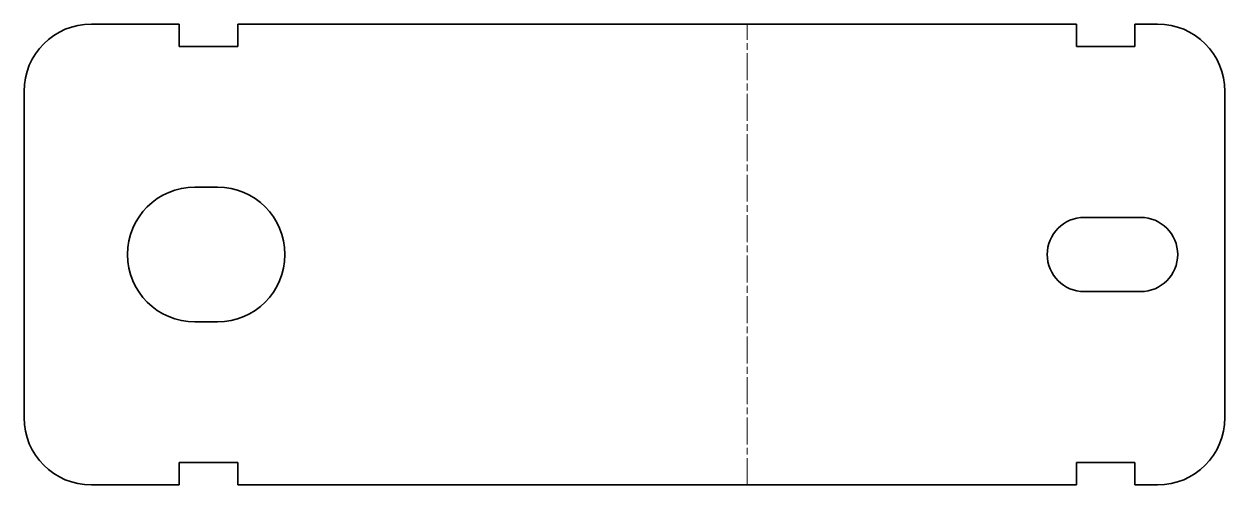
# Model space of a CAD drawing. Header units: inches. Extents: x 0 to 107, y 0 to 41.
import ezdxf

# ---------------------------------------------------------------- set-up
doc = ezdxf.new("R2010")
doc.units = ezdxf.units.IN
doc.header["$MEASUREMENT"] = 0
doc.linetypes.add('Chain', pattern=[13.68, 9.12, -1.14, 2.28, -1.14])
doc.layers.add('SIMUMAK Bend Centerline (ISO)', color=7, linetype='Chain', lineweight=9)
doc.layers.add('SIMUMAK Visible (ISO)', color=7, linetype='Continuous', lineweight=35)

# ---------------------------------------------------------------- blocks, each defined once
blk = doc.blocks.new('PED-AUT-06-CDEF01_Sheet_2_PED-AUT-06-CDEF01 (desplegada)')
at = {"layer": 'SIMUMAK Bend Centerline (ISO)', "ltscale": 0.263158}
blk.add_line((10.9, -20.5), (10.9, 20.5), dxfattribs=at)
at = {"layer": 'SIMUMAK Visible (ISO)'}
for p, q in [((-39.59, 20.5), (-47.39, 20.5)), ((-39.59, 18.5), (-39.59, 20.5)), ((-34.39, 20.5), (-34.39, 18.5)), ((40.19, 20.5), (-34.39, 20.5)), ((40.19, 18.5), (40.19, 20.5)), ((47.39, 20.5), (45.39, 20.5)), ((45.39, 20.5), (45.39, 18.5)), ((-34.39, 18.5), (-39.59, 18.5)), ((45.39, 18.5), (40.19, 18.5)), ((-53.39, 14.5), (-53.39, -14.5)), ((53.39, 14.5), (53.39, -14.5)), ((-38.19, 6), (-36.19, 6)), ((40.89, 3.3), (45.89, 3.3)), ((45.89, -3.3), (40.89, -3.3)), ((-36.19, -6), (-38.19, -6)), ((-39.59, -20.5), (-39.59, -18.5)), ((-39.59, -18.5), (-34.39, -18.5)), ((-34.39, -18.5), (-34.39, -20.5)), ((40.19, -20.5), (40.19, -18.5)), ((40.19, -18.5), (45.39, -18.5)), ((45.39, -18.5), (45.39, -20.5)), ((-39.59, -20.5), (-47.39, -20.5)), ((40.19, -20.5), (-34.39, -20.5)), ((47.39, -20.5), (45.39, -20.5))]:
    blk.add_line(p, q, dxfattribs=at)
at = {"layer": 'SIMUMAK Visible (ISO)', "extrusion": (0, 0, -1)}
for centre, radius, start, end in [((47.39, 14.5), 6, 360, 90), ((-47.39, 14.5), 6, 90, 180), ((38.19, 0), 6, 270, 90), ((36.19, 0), 6, 90, 270), ((-40.89, 0), 3.3, 270, 90), ((-45.89, 0), 3.3, 90, 270), ((47.39, -14.5), 6, 270, 360), ((-47.39, -14.5), 6, 180, 270)]:
    blk.add_arc(centre, radius, start, end, dxfattribs=at)

msp = doc.modelspace()

# ---------------------------------------------------------------- block references
msp.add_blockref('PED-AUT-06-CDEF01_Sheet_2_PED-AUT-06-CDEF01 (desplegada)', (53.39, 20.5))

doc.saveas('drawing.dxf')
